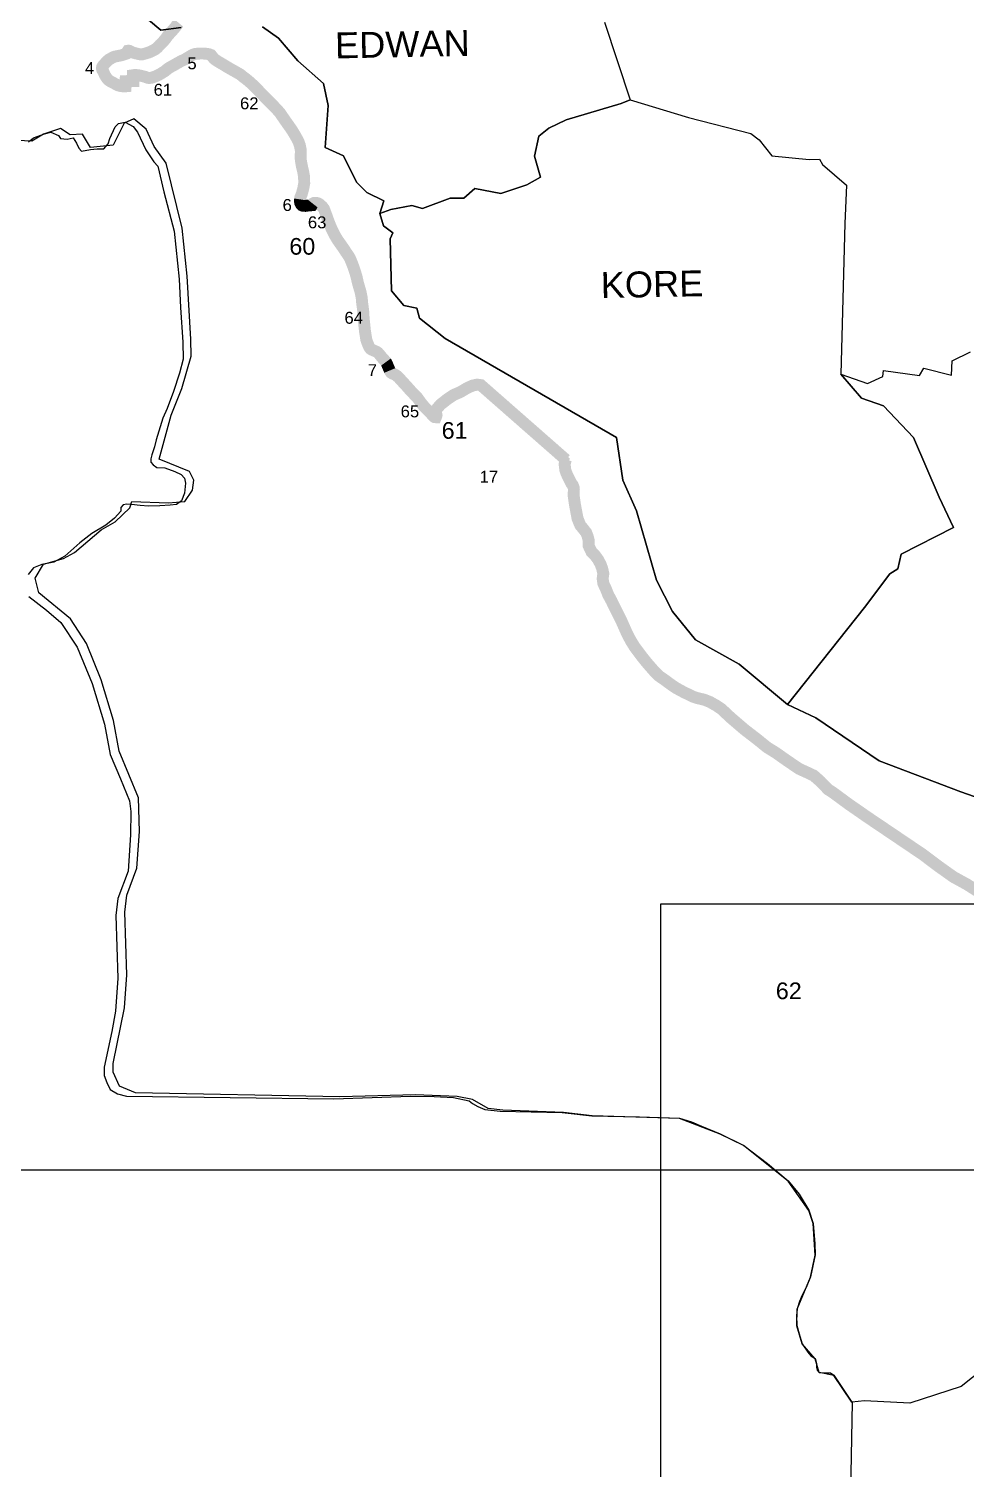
# Model space of a CAD drawing. Header units: metres. Extents: x 0 to 561379, y 0 to 4092696.
# Drawn here: x 260338 to 264272, y 2156234 to 2162280 of the extents above; entities that cross this region are included whole.
import ezdxf

# ---------------------------------------------------------------- set-up
doc = ezdxf.new("R2010")
doc.units = ezdxf.units.M
for name, color, linetype in [('ARTIFICIALLY PROTECTED', 1, 'Continuous'), ('COASTLINE', 5, 'Continuous'), ('DISTRICT BOUNDRY', 86, 'Continuous'), ('NATURALLY PROTECTED', 3, 'Continuous'), ('UNPROTECTED', 130, 'Continuous'), ('UNPROTECTED DUE TO CREEK', 150, 'Continuous'), ('VILLAGE BOUNDRY', 32, 'Continuous'), ('VILLAGE NAME', 250, 'Continuous')]:
    doc.layers.add(name, color=color, linetype=linetype)
doc.styles.get("Standard").update_dxf_attribs({"font": 'arial.ttf'})
picture_1 = doc.add_image_def('image2.ecw', size_in_pixel=(420817, 1374870))
picture_2 = doc.add_image_def('image4.ecw', size_in_pixel=(312480, 683618))

msp = doc.modelspace()

# ---------------------------------------------------------------- linework, layer by layer
at = {"layer": 'ARTIFICIALLY PROTECTED', "const_width": 50, "flags": 128}
for points in [[(260966.7091403385, 2162305.115783765), (260959.7878948322, 2162296.805093395), (260953.8480636526, 2162288.117963438), (260948.2753057525, 2162281.604311034), (260938.1089522959, 2162269.684356967), (260922.1318983678, 2162252.663056446), (260911.1292914433, 2162237.484940648), (260906.136644444, 2162231.502588783), (260900.1143906752, 2162224.269958466), (260893.9052222917, 2162218.145221312), (260887.3884329878, 2162212.080692794), (260876.8000578588, 2162200.508701255), (260871.0741650937, 2162195.961864325), (260867.298940272, 2162193.042016642), (260857.8820468611, 2162188.077787404), (260848.3622378128, 2162183.397515115), (260839.8510920893, 2162180.105567208), (260833.7889782158, 2162178.511123169), (260828.0383136343, 2162176.538883494), (260819.8136201879, 2162174.461685519), (260814.6002788242, 2162172.889480706), (260810.9146829383, 2162172.574877018), (260806.3755853777, 2162172.574877018), (260796.1966208145, 2162174.597561767), (260784.8709463496, 2162177.337597169), (260775.7161837959, 2162180.032882908), (260766.9951532279, 2162183.913085471), (260763.2690216424, 2162185.915158255), (260759.5424396603, 2162187.730909716), (260757.4462935949, 2162188.010256095), (260755.6762347129, 2162188.103281151), (260753.3936244294, 2162187.684261583), (260752.1829582017, 2162185.775485066), (260751.9496527308, 2162184.099406794), (260750.9718415774, 2162180.421255738), (260749.760724953, 2162177.674168874), (260748.5496083287, 2162176.277436981), (260745.428809857, 2162175.253347732), (260742.0485829081, 2162173.971337701), (260738.4620742878, 2162172.481309542), (260731.1021424326, 2162170.246538512), (260722.6711673149, 2162167.918742427), (260708.0337261937, 2162165.255188266), (260703.9114707438, 2162164.393825063)], [(260720.8103149762, 2162040.307701175), (260725.1861822761, 2162039.452767077), (260732.8438263249, 2162038.574317639), (260738.2103025537, 2162038.135228526), (260743.8630042852, 2162038.624521612), (260744.3743580887, 2162060.326331592), (260776.0358388292, 2162060.717245415), (260775.572056864, 2162085.116407637), (260781.6330447458, 2162086.094391172), (260789.3478891707, 2162085.850844524), (260795.7137955927, 2162085.248758154), (260803.8128283704, 2162083.67058672), (260815.1213877622, 2162081.124737733), (260825.5435665229, 2162078.568311553), (260830.0772593236, 2162076.786190141), (260835.0181107067, 2162074.698686182), (260839.5004582878, 2162073.782267335), (260844.6453393589, 2162073.629576062), (260849.6370855648, 2162074.138637375), (260855.8516587083, 2162075.309722485), (260861.7095176955, 2162077.651621494), (260871.9159564551, 2162081.387540297), (260882.5110875341, 2162086.224572009), (260890.5083306662, 2162090.755678755), (260899.2437739274, 2162096.372439437), (260907.9544453722, 2162101.667273758), (260913.7614095366, 2162106.249639208), (260916.4232538095, 2162108.868443706), (260922.2302179738, 2162113.145155401), (260929.2595586791, 2162117.880212124), (260936.5947187179, 2162121.800553778), (260947.0506772283, 2162127.471014055), (260956.9323799945, 2162133.224193405), (260964.4202245018, 2162137.348213827), (260972.9520884718, 2162142.101984045), (260979.8282943119, 2162145.665955659), (260984.5655664038, 2162147.804447112), (260989.4046281413, 2162149.840963575), (260997.6306727777, 2162154.601785256), (261006.8732626804, 2162160.01161265), (261013.574264219, 2162164.286697083), (261020.1261844625, 2162168.028582507), (261028.0148819989, 2162171.904174499), (261034.8048282348, 2162173.951109084)], [(261101.4463541328, 2162170.453075252), (261102.2915971309, 2162170.119340986), (261104.639965327, 2162167.436802121), (261111.0135284922, 2162159.305652821), (261115.3008543187, 2162154.417633614), (261124.6101029274, 2162147.208598574), (261135.1773094134, 2162140.754069966), (261155.9905895652, 2162128.409943339), (261176.7052328481, 2162115.836101778), (261192.0673621987, 2162107.177177669), (261213.4868762576, 2162095.165825807), (261224.8922709317, 2162088.627222076), (261239.7364441209, 2162076.472671293), (261253.3379729194, 2162066.306090369), (261270.1179509622, 2162052.039084301), (261287.5717224116, 2162035.257418405), (261317.4519377679, 2162004.537181843), (261335.9866612062, 2161985.005716982), (261365.5281782727, 2161955.535216453), (261380.2304765133, 2161940.166012635), (261391.7200953633, 2161927.089076382), (261412.7905520092, 2161896.277442024), (261442.6437435658, 2161854.051931602), (261459.3746283725, 2161825.88730759), (261470.3814220006, 2161804.543888209), (261474.9160155946, 2161791.695853261), (261477.5395761512, 2161779.136385834), (261479.4726786249, 2161769.199248635), (261479.4726786249, 2161759.814295152), (261478.782220542, 2161750.843208245), (261478.0922128556, 2161743.252309417), (261479.6163551601, 2161727.438863494), (261483.3447387289, 2161705.356396655), (261489.14404615, 2161680.651599587), (261492.4625687563, 2161661.822297615), (261493.1530268393, 2161648.572871753), (261493.7056635437, 2161631.596748232), (261489.6962324577, 2161610.14294635), (261483.4825601075, 2161586.680291432), (261477.5449809112, 2161573.154773713), (261476.1776547506, 2161563.928578023)], [(261503.4085276412, 2161537.313932761), (261509.1592234166, 2161538.157011827), (261518.6869144065, 2161538.847241471), (261526.1761101037, 2161539.657345969), (261527.8056452271, 2161542.643640121), (261528.5118671933, 2161544.48976711), (261529.7566718164, 2161546.063479023)], [(261646.2351995512, 2161375.870376955), (261647.7111454021, 2161373.775499692), (261657.5865426151, 2161359.815503431), (261668.7685405448, 2161342.528844372), (261680.0550305001, 2161326.171893455), (261685.5566257276, 2161316.724290445), (261691.0586713516, 2161303.610469622), (261695.8608005628, 2161291.57091191), (261702.0681673597, 2161274.931902515), (261706.7239176558, 2161260.971906253), (261713.2226910931, 2161238.91140743), (261719.1548655294, 2161212.638744911), (261725.6446310335, 2161190.359379556), (261728.748314432, 2161180.206901557), (261731.1466766576, 2161169.913123108), (261734.9678419388, 2161150.527840478), (261736.5194584397, 2161131.350847188), (261741.3603217638, 2161094.067869198), (261742.9574283276, 2161065.333704025), (261748.4378549119, 2161011.901793247), (261754.3785868849, 2160974.196269958), (261761.679967174, 2160954.356168031), (261766.9442033605, 2160943.001958183), (261771.4324060983, 2160936.81131698), (261777.6262609953, 2160932.863583108), (261785.8842837947, 2160929.364430702), (261791.988509756, 2160926.672941905), (261797.9125770525, 2160923.981181896), (261803.2087914021, 2160920.212989095), (261810.2471400405, 2160912.264635387), (261819.8518488596, 2160900.242163911), (261827.03297324, 2160892.526237238), (261833.6754232125, 2160885.348391356), (261836.717600745, 2160881.196739335)], [(261852.5398380785, 2160845.643988998), (261853.4541422315, 2160843.449689076), (261857.8527160335, 2160836.720695871), (261863.8668626624, 2160832.593692139), (261871.8559986545, 2160829.72266227), (261876.7927964677, 2160827.210443333), (261882.178639753, 2160823.441979322), (261890.7960790887, 2160815.277471182), (261906.9788311576, 2160797.467105466), (261921.8797543262, 2160781.407129583), (261943.9037007057, 2160756.512485462), (261960.1508594973, 2160740.093427438), (261968.3440251774, 2160731.350970626), (261974.717137946, 2160722.648110485), (261982.2720915559, 2160711.853678235), (261991.0687887632, 2160700.907639552), (261998.5192503475, 2160692.204779411), (262005.0720713842, 2160685.924367673), (262019.724825992, 2160671.350351798), (262037.0677998624, 2160652.57339337), (262040.7020505288, 2160650.023476232), (262043.147704404, 2160649.595777941), (262046.2040961529, 2160649.534755674), (262048.0244401082, 2160654.081060108), (262048.9099973444, 2160658.063256439), (262048.077022659, 2160661.713894293)]]:
    msp.add_lwpolyline(points, dxfattribs=at)
at = {"layer": 'COASTLINE', "const_width": 30, "flags": 128}
msp.add_lwpolyline([(260959.7878948322, 2162296.805093395), (260953.8480636526, 2162288.117963438), (260948.2753057525, 2162281.604311034), (260938.1089522959, 2162269.684356967), (260922.1318983678, 2162252.663056446), (260911.1292914433, 2162237.484940648), (260906.136644444, 2162231.502588783), (260900.1143906752, 2162224.269958466), (260893.9052222917, 2162218.145221312), (260887.3884329878, 2162212.080692794), (260876.8000578588, 2162200.508701255), (260871.0741650937, 2162195.961864325), (260867.298940272, 2162193.042016642), (260857.8820468611, 2162188.077787404), (260848.3622378128, 2162183.397515115), (260839.8510920893, 2162180.105567208), (260833.7889782158, 2162178.511123169), (260828.0383136343, 2162176.538883494), (260819.8136201879, 2162174.461685519), (260814.6002788242, 2162172.889480706), (260810.9146829383, 2162172.574877018), (260806.3755853777, 2162172.574877018), (260796.1966208145, 2162174.597561767), (260784.8709463496, 2162177.337597169), (260775.7161837959, 2162180.032882908), (260766.9951532279, 2162183.913085471), (260763.2690216424, 2162185.915158255), (260759.5424396603, 2162187.730909716), (260757.4462935949, 2162188.010256095), (260755.6762347129, 2162188.103281151), (260753.3936244294, 2162187.684261583), (260752.1829582017, 2162185.775485066), (260751.9496527308, 2162184.099406794), (260750.9718415774, 2162180.421255738), (260749.760724953, 2162177.674168874), (260748.5496083287, 2162176.277436981), (260745.428809857, 2162175.253347732), (260742.0485829081, 2162173.971337701), (260738.4620742878, 2162172.481309542), (260731.1021424326, 2162170.246538512), (260722.6711673149, 2162167.918742427), (260708.0337261937, 2162165.255188266), (260699.7892152941, 2162163.532461861), (260694.1993423209, 2162161.763358533), (260688.7031518534, 2162158.969894746), (260673.3748022525, 2162150.441693895), (260666.0094656373, 2162143.642457279), (260660.5204815164, 2162138.108958091), (260655.3958682952, 2162131.895535241), (260649.8110367555, 2162125.792425153), (260646.988313804, 2162121.424927822), (260645.6276654878, 2162119.595887067), (260644.923695505, 2162116.501108886), (260644.9709871545, 2162113.031247169), (260646.096528413, 2162107.966670202), (260650.3933125694, 2162099.878643304), (260653.9843251562, 2162092.416298052), (260658.3347065154, 2162083.378222257), (260663.2052960192, 2162075.572525049), (260666.5603007551, 2162070.896863332), (260670.9548209871, 2162065.843405979), (260675.6384958762, 2162062.532744576), (260680.2217323096, 2162059.179503192), (260690.5146472284, 2162054.069905353), (260705.8220533844, 2162045.807625981), (260712.7240472122, 2162042.303977781), (260719.5197418703, 2162040.559846608), (260725.1861822761, 2162039.452767077), (260732.8438263249, 2162038.574317639), (260738.2103025537, 2162038.135228526), (260743.8630042852, 2162038.624521612), (260744.3743580887, 2162060.326331592), (260776.0358388292, 2162060.717245415), (260775.572056864, 2162085.116407637), (260781.6330447458, 2162086.094391172), (260789.3478891707, 2162085.850844524), (260795.7137955927, 2162085.248758154), (260803.8128283704, 2162083.67058672), (260815.1213877622, 2162081.124737733), (260825.5435665229, 2162078.568311553), (260830.0772593236, 2162076.786190141), (260835.0181107067, 2162074.698686182), (260839.5004582878, 2162073.782267335), (260844.6453393589, 2162073.629576062), (260849.6370855648, 2162074.138637375), (260855.8516587083, 2162075.309722485), (260861.7095176955, 2162077.651621494), (260871.9159564551, 2162081.387540297), (260882.5110875341, 2162086.224572009), (260890.5083306662, 2162090.755678755), (260899.2437739274, 2162096.372439437), (260907.9544453722, 2162101.667273758), (260913.7614095366, 2162106.249639208), (260916.4232538095, 2162108.868443706), (260922.2302179738, 2162113.145155401), (260929.2595586791, 2162117.880212124), (260936.5947187179, 2162121.800553778), (260947.0506772283, 2162127.471014055), (260956.9323799945, 2162133.224193405), (260964.4202245018, 2162137.348213827), (260972.9520884718, 2162142.101984045), (260979.8282943119, 2162145.665955659), (260984.5655664038, 2162147.804447112), (260989.4046281413, 2162149.840963575), (260997.6306727777, 2162154.601785256), (261006.8732626804, 2162160.01161265), (261013.574264219, 2162164.286697083), (261020.1261844625, 2162168.028582507), (261028.0148819989, 2162171.904174499), (261036.4382003734, 2162174.443514444), (261048.3381305824, 2162175.913473058), (261061.7086058932, 2162176.314321551), (261073.3410004851, 2162176.047179625), (261085.3746985028, 2162174.844362937), (261095.4982642765, 2162172.801608642), (261102.2915971309, 2162170.119340986), (261104.639965327, 2162167.436802121), (261111.0135284922, 2162159.305652821), (261115.3008543187, 2162154.417633614), (261124.6101029274, 2162147.208598574), (261135.1773094134, 2162140.754069966), (261155.9905895652, 2162128.409943339), (261176.7052328481, 2162115.836101778), (261192.0673621987, 2162107.177177669), (261213.4868762576, 2162095.165825807), (261224.8922709317, 2162088.627222076), (261239.7364441209, 2162076.472671293), (261253.3379729194, 2162066.306090369), (261270.1179509622, 2162052.039084301), (261287.5717224116, 2162035.257418405), (261317.4519377679, 2162004.537181843), (261335.9866612062, 2161985.005716982), (261365.5281782727, 2161955.535216453), (261380.2304765133, 2161940.166012635), (261391.7200953633, 2161927.089076382), (261412.7905520092, 2161896.277442024), (261442.6437435658, 2161854.051931602), (261459.3746283725, 2161825.88730759), (261470.3814220006, 2161804.543888209), (261474.9160155946, 2161791.695853261), (261477.5395761512, 2161779.136385834), (261479.4726786249, 2161769.199248635), (261479.4726786249, 2161759.814295152), (261478.782220542, 2161750.843208245), (261478.0922128556, 2161743.252309417), (261479.6163551601, 2161727.438863494), (261483.3447387289, 2161705.356396655), (261489.14404615, 2161680.651599587), (261492.4625687563, 2161661.822297615), (261493.1530268393, 2161648.572871753), (261493.7056635437, 2161631.596748232), (261489.6962324577, 2161610.14294635), (261483.4825601075, 2161586.680291432), (261477.5449809112, 2161573.154773713), (261475.4673011089, 2161559.135382445), (261476.7099454997, 2161550.026520819), (261480.4383290684, 2161542.435621992), (261484.4423553944, 2161538.709195542), (261489.2755619753, 2161536.776823748), (261498.8032529652, 2161536.638777819), (261509.1592234166, 2161538.157011827), (261518.6869144065, 2161538.847241471), (261526.1761101037, 2161539.657345969), (261527.8056452271, 2161542.643640121), (261528.5118671933, 2161544.48976711), (261530.3589439045, 2161546.824885868), (261534.7052716937, 2161548.833738904), (261539.9744622435, 2161549.322459461), (261544.5378812238, 2161549.159733416), (261551.7090968776, 2161547.313335216), (261559.0429057264, 2161543.132360678), (261569.2457413127, 2161533.540745117), (261576.7227763001, 2161523.529025147), (261584.4822099946, 2161503.082768699), (261595.6353825379, 2161471.851029933), (261608.6144631493, 2161439.700973849), (261623.4464756286, 2161410.860765536), (261633.6038211521, 2161393.798668421), (261647.7111454021, 2161373.775499692), (261657.5865426151, 2161359.815503431), (261668.7685405448, 2161342.528844372), (261680.0550305001, 2161326.171893455), (261685.5566257276, 2161316.724290445), (261691.0586713516, 2161303.610469622), (261695.8608005628, 2161291.57091191), (261702.0681673597, 2161274.931902515), (261706.7239176558, 2161260.971906253), (261713.2226910931, 2161238.91140743), (261719.1548655294, 2161212.638744911), (261725.6446310335, 2161190.359379556), (261728.748314432, 2161180.206901557), (261731.1466766576, 2161169.913123108), (261734.9678419388, 2161150.527840478), (261736.5194584397, 2161131.350847188), (261741.3603217638, 2161094.067869198), (261742.9574283276, 2161065.333704025), (261748.4378549119, 2161011.901793247), (261754.3785868849, 2160974.196269958), (261761.679967174, 2160954.356168031), (261766.9442033605, 2160943.001958183), (261771.4324060983, 2160936.81131698), (261777.6262609953, 2160932.863583108), (261785.8842837947, 2160929.364430702), (261791.988509756, 2160926.672941905), (261797.9125770525, 2160923.981181896), (261803.2087914021, 2160920.212989095), (261810.2471400405, 2160912.264635387), (261819.8518488596, 2160900.242163911), (261827.03297324, 2160892.526237238), (261833.6754232125, 2160885.348391356), (261836.9272871127, 2160880.910580876), (261841.9541642583, 2160870.772205801), (261849.1352886387, 2160853.814795775), (261853.4541422315, 2160843.449689076), (261857.8527160335, 2160836.720695871), (261863.8668626624, 2160832.593692139), (261871.8559986545, 2160829.72266227), (261876.7927964677, 2160827.210443333), (261882.178639753, 2160823.441979322), (261890.7960790887, 2160815.277471182), (261906.9788311576, 2160797.467105466), (261921.8797543262, 2160781.407129583), (261943.9037007057, 2160756.512485462), (261960.1508594973, 2160740.093427438), (261968.3440251774, 2160731.350970626), (261974.717137946, 2160722.648110485), (261982.2720915559, 2160711.853678235), (261991.0687887632, 2160700.907639552), (261998.5192503475, 2160692.204779411), (262005.0720713842, 2160685.924367673), (262019.724825992, 2160671.350351798), (262037.0677998624, 2160652.57339337), (262040.7020505288, 2160650.023476232), (262043.147704404, 2160649.595777941), (262046.2040961529, 2160649.534755674), (262048.0244401082, 2160654.081060108), (262048.9099973444, 2160658.063256439), (262044.8830944649, 2160675.711768867), (262052.3460191332, 2160687.315502603), (262066.2693634653, 2160703.18729599), (262095.2765817669, 2160725.991429351), (262120.8604188928, 2160743.063132151), (262149.0779631551, 2160755.230393749), (262177.1023975845, 2160771.876938735), (262199.776539835, 2160782.200166237), (262219.1422280525, 2160786.335869183), (262234.9305249318, 2160784.271009593), (262591.4829279716, 2160471.333621774), (262591.4829279716, 2160471.333621774), (262591.4829279716, 2160471.333621774), (262591.4829279716, 2160471.333621774), (262591.4829279716, 2160471.333621774), (262591.4829279716, 2160471.333621774), (262591.4829279716, 2160471.333621774), (262586.4703758989, 2160452.244717521), (262589.4534854199, 2160427.590449614), (262594.0627384215, 2160414.437212982), (262600.8913963472, 2160398.969208242), (262605.6990016256, 2160390.206149952), (262613.8848124275, 2160372.88985283), (262620.1341634713, 2160364.962053199), (262624.3546430935, 2160354.760210762), (262625.3196241092, 2160346.988642581), (262624.3922528836, 2160320.230409814), (262629.7424239807, 2160282.990376492), (262640.7739697663, 2160224.379978112), (262652.1544913478, 2160196.229055332), (262664.6833120497, 2160180.890540803), (262677.0406753439, 2160165.140398625), (262682.6554998815, 2160151.056581645), (262687.4063942501, 2160133.113774428), (262686.8411019633, 2160110.928359007), (262699.1828712979, 2160084.48998713), (262714.5941115968, 2160068.830532726), (262727.4369159451, 2160051.366737461), (262737.9334101551, 2160031.323770396), (262743.8932853391, 2160014.867489897), (262748.9755612741, 2159993.564480817), (262746.1714038638, 2159971.802471604), (262749.0507897245, 2159951.6561735), (262758.8404529294, 2159930.975680851), (262765.2130524326, 2159915.157753522), (262769.6040480763, 2159903.792295651), (262783.2368366983, 2159878.835602937), (262800.8961461078, 2159842.601697677), (262825.4950102044, 2159793.405274662), (262849.2785219181, 2159739.720044021), (262865.2311212927, 2159709.752686631), (262881.4688601341, 2159683.805708895), (262913.5771877779, 2159641.208369458), (262931.2024789486, 2159619.286419339), (262951.3581799738, 2159596.056733877), (262965.1955467667, 2159580.465807474), (262982.8344312442, 2159563.135212383), (263002.9484738852, 2159549.364264758), (263034.9527599001, 2159525.882353925), (263054.6134366522, 2159512.64623135), (263089.3092931197, 2159493.808250655), (263110.879900762, 2159483.86493169), (263127.2306507858, 2159475.641842174), (263143.5178908382, 2159470.500728755), (263172.3618465125, 2159463.815625959), (263196.4182744622, 2159454.137114457), (263224.7124101532, 2159438.226817033), (263245.3392260869, 2159424.015680241), (263283.4887852552, 2159388.25986068), (263341.2521571683, 2159338.69106623), (263394.0648188431, 2159297.949185766), (263436.8943886312, 2159263.361429763), (263473.327184123, 2159240.863066766), (263518.4105388082, 2159209.037649143), (263570.3966961738, 2159173.671760804), (263600.0095516002, 2159160.273901621), (263632.0784188677, 2159145.218516001), (263659.1592991455, 2159121.281271949), (263692.8173524223, 2159086.719068681), (263711.4142305999, 2159074.890241199), (263776.7045416576, 2159026.779087757), (263857.0098161116, 2158971.014499112), (263976.3356242185, 2158890.46999587), (264089.9900691203, 2158813.750360673), (264153.8334027178, 2158765.512106757), (264218.9233771331, 2158719.323132279), (264275.095864269, 2158688.553912926), (264340.2921322965, 2158647.021344249)], dxfattribs=at)
at = {"layer": 'DISTRICT BOUNDRY'}
for points in [[(260335.8168097341, 2161806.073303653, 0), (260357.9171680502, 2161822.164618881, 0), (260403.520191342, 2161838.477795765, 0), (260430.3593626971, 2161845.433759821, 0), (260462.6090109198, 2161832.438806626, 0), (260471.3459968771, 2161819.095698631, 0), (260498.8865580701, 2161817.180436657, 0), (260524.0920834909, 2161821.994050164, 0), (260537.5785998795, 2161799.702105817, 0), (260547.034814237, 2161779.550108218, 0), (260558.2049394719, 2161766.36320196, 0), (260597.2384954263, 2161773.478379437, 0), (260624.0571879291, 2161776.189858521, 0), (260653.2742905912, 2161776.618233291, 0), (260671.4040705095, 2161796.927640678, 0), (260678.2114671695, 2161819.284538475, 0), (260700.8112061921, 2161868.929513801, 0), (260713.9873807319, 2161882.547097079, 0), (260741.6588071579, 2161887.403850164, 0), (260775.5262051587, 2161870.007759948, 0), (260793.8668762156, 2161845.594637591, 0), (260828.5932680965, 2161772.033228114, 0), (260862.818934659, 2161720.864132658, 0), (260879.6352924055, 2161703.002780124, 0), (260904.9615711246, 2161595.914490368, 0), (260947.3653545669, 2161430.429656751, 0), (260968.9369305198, 2161229.010341761, 0), (260974.5955755554, 2161110.277583073, 0), (260984.7595145791, 2160964.639108336, 0), (260985.3858513261, 2160892.824929207, 0), (260969.9415030102, 2160834.439489988, 0), (260945.3128802016, 2160757.730147016, 0), (260918.3086169633, 2160685.747225297, 0), (260900.6919332924, 2160645.105615328, 0), (260882.8830247421, 2160591.136944515, 0), (260871.8262829172, 2160555.148069341, 0), (260864.931038144, 2160525.844149138, 0), (260853.907336852, 2160492.108675154, 0), (260849.6004422911, 2160474.224085451, 0), (260849.4148286673, 2160460.708587033, 0), (260859.0008387699, 2160449.631954524, 0), (260875.0882450582, 2160438.513139775, 0), (260909.1699174302, 2160436.759096526, 0), (260950.383773478, 2160421.648772662, 0), (260977.8290154465, 2160408.552927341, 0), (260991.4285370463, 2160393.026245479, 0), (260996.0179335342, 2160372.940716587, 0), (260991.3647456875, 2160330.087355311, 0), (260977.9261108162, 2160298.756939711, 0), (260958.2075027671, 2160282.61137725, 0), (260930.5490787042, 2160280.128471442, 0), (260887.4705899147, 2160277.263169766, 0), (260839.5672702667, 2160276.780614764, 0), (260805.4948599081, 2160278.541064845, 0), (260769.0348288783, 2160282.651400963, 0), (260748.7731845701, 2160284.525715209, 0), (260733.3298333129, 2160282.081654699, 0), (260724.250427497, 2160270.770974808, 0), (260724.0344202547, 2160255.128525865, 0), (260696.8666413895, 2160226.015602327, 0), (260661.5848494453, 2160196.304286187, 0), (260601.9271878212, 2160161.982666824, 0), (260551.9243498704, 2160121.653804566, 0), (260488.7744019105, 2160066.472124265, 0), (260442.2660073038, 2160040.876412758, 0), (260391.9743129247, 2160031.725349817, 0), (260357.7928705143, 2160016.833018112, 0), (260334.7720953966, 2159989.320057442, 0)], [(260337.5840115283, 2159897.192805505, 0), (260412.0551305622, 2159839.587156562, 0), (260472.0588389194, 2159787.988675112, 0), (260540.2913285536, 2159684.364871053, 0), (260603.0508997797, 2159532.417028393, 0), (260655.0191294812, 2159361.511001212, 0), (260679.2182977021, 2159234.185488518, 0), (260722.4068574377, 2159131.989285587, 0), (260760.8643174777, 2159038.557885692, 0), (260765.9349397271, 2158994.578286701, 0), (260764.5872267418, 2158896.344078229, 0), (260754.381408403, 2158743.325518324, 0), (260711.4945029065, 2158629.87619259, 0), (260703.2392522718, 2158558.505801674, 0), (260711.8299077455, 2158295.073823129, 0), (260701.8841911838, 2158156.973785766, 0), (260686.1516532508, 2158070.918446682, 0), (260653.3953203415, 2157921.817339375, 0), (260653.7336861886, 2157886.280939963, 0), (260664.6706517788, 2157857.2655536, 0), (260679.6548130272, 2157827.990722051, 0), (260709.3538060166, 2157809.609492112, 0), (260747.2653502602, 2157799.597210846, 0), (261617.8422004865, 2157788.162049485, 0), (261940.2927388248, 2157798.897362946, 0), (262038.4061111893, 2157798.389510469, 0), (262120.1817854745, 2157793.344811142, 0), (262185.5244431653, 2157780.55435011, 0), (262199.2893274549, 2157768.884657282, 0), (262222.0464731022, 2157755.671626249, 0), (262252.189690333, 2157742.894534217, 0), (262316.114722188, 2157737.129259496, 0), (262576.7830455098, 2157730.46746872, 0), (262701.2011681643, 2157716.944843095, 0), (262900.89421846, 2157712.557651355, 0), (263069.0025071749, 2157707.152379599, 0), (263118.4489765904, 2157691.766317252, 0), (263160.6645776237, 2157674.260333184, 0), (263239.508185661, 2157641.144812419, 0), (263338.1629156068, 2157592.728981933, 0), (263437.2512841515, 2157517.102775072, 0), (263525.1665805633, 2157443.956032244, 0), (263570.867073098, 2157388.190076652, 0), (263611.6162812713, 2157321.125447297, 0), (263630.0821629709, 2157265.338327179, 0), (263636.9441741355, 2157180.121553183, 0), (263637.9143164034, 2157133.021201629, 0), (263618.2556362476, 2157041.032066723, 0), (263600.8323786079, 2156996.042849764, 0), (263582.7863483032, 2156964.561758405, 0), (263572.0091943067, 2156937.515662435, 0), (263562.7801134937, 2156906.164737866, 0), (263559.1799001695, 2156876.858988258, 0), (263561.0456492703, 2156836.647142954, 0), (263573.2564135408, 2156791.760028752, 0), (263584.0458167994, 2156760.562707425, 0), (263606.7900409408, 2156724.765113886, 0), (263620.2012895951, 2156709.165352415, 0), (263638.4722561856, 2156698.169827938, 0), (263643.0049354651, 2156678.060202333, 0), (263643.5964026852, 2156662.424745393, 0), (263645.8141242532, 2156648.866225558, 0), (263654.5101761151, 2156639.861663977, 0), (263672.9024434739, 2156637.938292999, 0), (263701.7377217902, 2156638.222293378, 0), (263716.0236119199, 2156628.071920134, 0), (263792.1906565195, 2156515.359996562, 0), (263793.4694158042, 2156513.680741699, 0), (263780.9757407568, 2155842.93918901, 0)]]:
    msp.add_polyline3d(points, dxfattribs=at)
at = {"layer": 'NATURALLY PROTECTED', "const_width": 50, "flags": 128}
for points in [[(261529.7566718164, 2161546.063479023), (261530.3589439045, 2161546.824885868), (261534.7052716937, 2161548.833738904), (261539.9744622435, 2161549.322459461), (261544.5378812238, 2161549.159733416), (261551.7090968776, 2161547.313335216), (261559.0429057264, 2161543.132360678), (261569.2457413127, 2161533.540745117), (261576.7227763001, 2161523.529025147), (261584.4822099946, 2161503.082768699), (261595.6353825379, 2161471.851029933), (261608.6144631493, 2161439.700973849), (261623.4464756286, 2161410.860765536), (261633.6038211521, 2161393.798668421), (261646.2351995512, 2161375.870376955)], [(262048.077022659, 2160661.713894293), (262044.8830944649, 2160675.711768867), (262052.3460191332, 2160687.315502603), (262066.2693634653, 2160703.18729599), (262095.2765817669, 2160725.991429351), (262120.8604188928, 2160743.063132151), (262149.0779631551, 2160755.230393749), (262177.1023975845, 2160771.876938735), (262199.776539835, 2160782.200166237), (262219.1422280525, 2160786.335869183), (262227.5004350063, 2160785.242747872)], [(262591.4829279716, 2160471.333621774), (262586.4703758989, 2160452.244717521), (262589.4534854199, 2160427.590449614), (262594.0627384215, 2160414.437212982), (262600.8913963472, 2160398.969208242), (262605.6990016256, 2160390.206149952), (262613.8848124275, 2160372.88985283), (262620.1341634713, 2160364.962053199), (262624.3546430935, 2160354.760210762), (262625.3196241092, 2160346.988642581), (262624.3922528836, 2160320.230409814), (262629.7424239807, 2160282.990376492), (262640.7739697663, 2160224.379978112), (262652.1544913478, 2160196.229055332), (262664.6833120497, 2160180.890540803), (262677.0406753439, 2160165.140398625), (262682.6554998815, 2160151.056581645), (262687.4063942501, 2160133.113774428), (262686.8411019633, 2160110.928359007), (262699.1828712979, 2160084.48998713), (262714.5941115968, 2160068.830532726), (262727.4369159451, 2160051.366737461), (262737.9334101551, 2160031.323770396), (262743.8932853391, 2160014.867489897), (262748.9755612741, 2159993.564480817), (262746.1714038638, 2159971.802471604), (262749.0507897245, 2159951.6561735), (262758.8404529294, 2159930.975680851), (262765.2130524326, 2159915.157753522), (262769.6040480763, 2159903.792295651), (262783.2368366983, 2159878.835602937), (262800.8961461078, 2159842.601697677), (262825.4950102044, 2159793.405274662), (262849.2785219181, 2159739.720044021), (262865.2311212927, 2159709.752686631), (262881.4688601341, 2159683.805708895), (262913.5771877779, 2159641.208369458), (262931.2024789486, 2159619.286419339), (262951.3581799738, 2159596.056733877), (262965.1955467667, 2159580.465807474), (262982.8344312442, 2159563.135212383), (263002.9484738852, 2159549.364264758), (263034.9527599001, 2159525.882353925), (263054.6134366522, 2159512.64623135), (263089.3092931197, 2159493.808250655), (263110.879900762, 2159483.86493169), (263127.2306507858, 2159475.641842174), (263143.5178908382, 2159470.500728755), (263172.3618465125, 2159463.815625959), (263196.4182744622, 2159454.137114457), (263224.7124101532, 2159438.226817033), (263245.3392260869, 2159424.015680241), (263283.4887852552, 2159388.25986068), (263341.2521571683, 2159338.69106623), (263394.0648188431, 2159297.949185766), (263436.8943886312, 2159263.361429763), (263473.327184123, 2159240.863066766), (263518.4105388082, 2159209.037649143), (263570.3966961738, 2159173.671760804), (263600.0095516002, 2159160.273901621), (263632.0784188677, 2159145.218516001), (263659.1592991455, 2159121.281271949), (263692.8173524223, 2159086.719068681), (263711.4142305999, 2159074.890241199), (263776.7045416576, 2159026.779087757), (263857.0098161116, 2158971.014499112), (263976.3356242185, 2158890.46999587), (264089.9900691203, 2158813.750360673), (264153.8334027178, 2158765.512106757), (264218.9233771331, 2158719.323132279), (264275.095864269, 2158688.553912926), (264340.2921322965, 2158647.021344249)]]:
    msp.add_lwpolyline(points, dxfattribs=at)
msp.add_lwpolyline([(262591.4829279716, 2160471.333621774), (262591.4829279716, 2160471.333621774), (262591.4829279716, 2160471.333621774), (262591.4829279716, 2160471.333621774), (262591.4829279716, 2160471.333621774), (262591.4829279716, 2160471.333621774)], close=True, dxfattribs=at)
at = {"layer": 'UNPROTECTED', "const_width": 50, "flags": 128}
for points in [[(261034.8048282348, 2162173.951109084), (261036.4382003734, 2162174.443514444), (261048.3381305824, 2162175.913473058), (261061.7086058932, 2162176.314321551), (261073.3410004851, 2162176.047179625), (261085.3746985028, 2162174.844362937), (261095.4982642765, 2162172.801608642), (261101.4463541329, 2162170.453075252)], [(260703.9114707438, 2162164.393825063), (260699.7892152941, 2162163.532461861), (260694.1993423209, 2162161.763358533), (260688.7031518534, 2162158.969894746), (260673.3748022525, 2162150.441693895), (260666.0094656373, 2162143.642457279), (260660.5204815164, 2162138.108958091), (260655.3958682952, 2162131.895535241), (260649.8110367555, 2162125.792425153), (260646.988313804, 2162121.424927822), (260645.6276654878, 2162119.595887067), (260644.923695505, 2162116.501108886), (260644.9709871545, 2162113.031247169), (260646.096528413, 2162107.966670202), (260650.3933125694, 2162099.878643304), (260653.9843251562, 2162092.416298052), (260658.3347065154, 2162083.378222257), (260663.2052960192, 2162075.572525049), (260666.5603007551, 2162070.896863332), (260670.9548209871, 2162065.843405979), (260675.6384958762, 2162062.532744576), (260680.2217323096, 2162059.179503192), (260690.5146472284, 2162054.069905353), (260705.8220533844, 2162045.807625981), (260712.7240472122, 2162042.303977781), (260719.5197418703, 2162040.559846608), (260720.8103149762, 2162040.307701175)], [(261476.1776547506, 2161563.928578023), (261475.4673011089, 2161559.135382445), (261476.7099454997, 2161550.026520819), (261480.4383290684, 2161542.435621992), (261484.4423553944, 2161538.709195542), (261489.2755619753, 2161536.776823748), (261498.8032529652, 2161536.638777819), (261503.4085276412, 2161537.313932761)], [(261836.717600745, 2160881.196739335), (261836.9272871127, 2160880.910580876), (261841.9541642583, 2160870.772205801), (261849.1352886387, 2160853.814795775), (261852.5398380785, 2160845.643988998)]]:
    msp.add_lwpolyline(points, dxfattribs=at)
at = {"layer": 'UNPROTECTED DUE TO CREEK', "const_width": 50, "flags": 128}
msp.add_lwpolyline([(262227.0363764921, 2160785.303439388), (262234.9305249318, 2160784.271009593), (262591.4829279716, 2160471.333621774)], dxfattribs=at)
at = {"layer": 'VILLAGE BOUNDRY'}
for points in [[(260840.5244228, 2162318.110634365, 0), (260891.5962923311, 2162274.331932019, 0), (260976.6464469643, 2162285.432018195, 0)], [(260976.6464469643, 2162285.432018195, 0), (260891.5962923311, 2162274.331932019, 0), (260840.5244228, 2162318.110634365, 0)], [(260840.5244228, 2162318.110634365, 0), (260891.5962923311, 2162274.331932019, 0), (260976.6464469643, 2162285.432018195, 0)], [(260976.6464469643, 2162285.432018195, 0), (260891.5962923311, 2162274.331932019, 0), (260840.5244228, 2162318.110634365, 0)], [(262753.3348896403, 2162308.439266176, 0), (262861.5769718627, 2161982.001157624, 0), (262823.638810013, 2161966.632320125, 0), (262592.5790693208, 2161897.791764642, 0), (262520.280158589, 2161863.452795559, 0), (262478.5082835058, 2161828.91018422, 0), (262459.5210596677, 2161745.179735838, 0), (262484.9428638772, 2161657.785976808, 0), (262427.4710260384, 2161625.187368571, 0), (262319.2749211899, 2161588.758561315, 0), (262209.2450247419, 2161610.249521159, 0), (262163.4350256698, 2161568.981357827, 0), (262106.1410138429, 2161568.416704922, 0), (261990.4508729721, 2161526.237051622, 0), (261945.1830768243, 2161537.901940496, 0), (261857.158508706, 2161522.148775761, 0), (261811.0346161129, 2161504.589901773, 0), (261827.7997275617, 2161557.77261929, 0), (261756.7347116016, 2161592.263033163, 0), (261713.3739352602, 2161636.851240823, 0), (261658.3527462812, 2161747.354681641, 0), (261581.4793610658, 2161781.675681004, 0), (261594.7689538578, 2161958.457681478, 0), (261574.9098020531, 2162050.586882296, 0), (261466.2545956576, 2162146.101886644, 0), (261385.8148345972, 2162241.082652298, 0), (261318.3470598867, 2162288.864572265, 0)], [(262753.3348896403, 2162308.439266176, 0), (262861.5769718627, 2161982.001157624, 0), (262823.638810013, 2161966.632320125, 0), (262592.5790693208, 2161897.791764642, 0), (262520.280158589, 2161863.452795559, 0), (262478.5082835058, 2161828.91018422, 0), (262459.5210596677, 2161745.179735838, 0), (262484.9428638772, 2161657.785976808, 0), (262427.4710260384, 2161625.187368571, 0), (262319.2749211899, 2161588.758561315, 0), (262209.2450247419, 2161610.249521159, 0), (262163.4350256698, 2161568.981357827, 0), (262106.1410138429, 2161568.416704922, 0), (261990.4508729721, 2161526.237051622, 0), (261945.1830768243, 2161537.901940496, 0), (261857.158508706, 2161522.148775761, 0), (261811.0346161129, 2161504.589901773, 0), (261827.7997275617, 2161557.77261929, 0), (261756.7347116016, 2161592.263033163, 0), (261713.3739352602, 2161636.851240823, 0), (261658.3527462812, 2161747.354681641, 0), (261581.4793610658, 2161781.675681004, 0), (261594.7689538578, 2161958.457681478, 0), (261574.9098020531, 2162050.586882296, 0), (261466.2545956576, 2162146.101886644, 0), (261385.8148345972, 2162241.082652298, 0), (261318.3470598867, 2162288.864572265, 0)], [(261318.3470598867, 2162288.864572265, 0), (261385.8148345972, 2162241.082652298, 0), (261466.2545956576, 2162146.101886644, 0), (261574.9098020531, 2162050.586882296, 0), (261594.7689538578, 2161958.457681478, 0), (261581.4793610658, 2161781.675681004, 0), (261658.3527462812, 2161747.354681641, 0), (261713.3739352602, 2161636.851240823, 0), (261756.7347116016, 2161592.263033163, 0), (261827.7997275617, 2161557.77261929, 0), (261811.0346161129, 2161504.589901773, 0), (261825.7153198348, 2161452.774682616, 0), (261865.8194430292, 2161423.051753148, 0), (261853.7594517557, 2161397.808549902, 0), (261860.5286845715, 2161179.763203359, 0), (261911.7380336013, 2161119.031451917, 0), (261966.0139653935, 2161107.310655337, 0), (261977.1313162762, 2161065.478251115, 0), (262085.4118301446, 2160980.221609859, 0), (262804.370274047, 2160564.25063472, 0), (262831.0449669854, 2160385.586325055, 0), (262888.479613819, 2160257.146617283, 0), (262972.2012575506, 2159965.054888985, 0), (263039.5746584531, 2159833.500898968, 0), (263135.5017443317, 2159715.492551338, 0), (263319.4280346494, 2159613.426203139, 0), (263521.8648342846, 2159443.496073591, 0), (263641.3944523586, 2159387.294709922, 0), (263905.949946552, 2159207.645163936, 0), (264249.2069055783, 2159076.712793035, 0), (264389.7638317156, 2159028.431762049, 0)], [(261318.3470598867, 2162288.864572265, 0), (261385.8148345972, 2162241.082652298, 0), (261466.2545956576, 2162146.101886644, 0), (261574.9098020531, 2162050.586882296, 0), (261594.7689538578, 2161958.457681478, 0), (261581.4793610658, 2161781.675681004, 0), (261658.3527462812, 2161747.354681641, 0), (261713.3739352602, 2161636.851240823, 0), (261756.7347116016, 2161592.263033163, 0), (261827.7997275617, 2161557.77261929, 0), (261811.0346161129, 2161504.589901773, 0), (261825.7153198348, 2161452.774682616, 0), (261865.8194430292, 2161423.051753148, 0), (261853.7594517557, 2161397.808549902, 0), (261860.5286845715, 2161179.763203359, 0), (261911.7380336013, 2161119.031451917, 0), (261966.0139653935, 2161107.310655337, 0), (261977.1313162762, 2161065.478251115, 0), (262085.4118301446, 2160980.221609859, 0), (262804.370274047, 2160564.25063472, 0), (262831.0449669854, 2160385.586325055, 0), (262888.479613819, 2160257.146617283, 0), (262972.2012575506, 2159965.054888985, 0), (263039.5746584531, 2159833.500898968, 0), (263135.5017443317, 2159715.492551338, 0), (263319.4280346494, 2159613.426203139, 0), (263521.8648342846, 2159443.496073591, 0), (263641.3944523586, 2159387.294709922, 0), (263905.949946552, 2159207.645163936, 0), (264249.2069055783, 2159076.712793035, 0), (264389.7638317156, 2159028.431762049, 0)], [(264434.009101425, 2156726.983268632, 0), (264250.2069631984, 2156580.339394601, 0), (264034.6346487184, 2156511.475228592, 0), (263845.6662320589, 2156520.319243165, 0), (263791.9180980816, 2156514.429216097, 0), (263715.7110081924, 2156627.119650643, 0), (263654.1779542723, 2156638.908002537, 0), (263638.1164298083, 2156697.21886845, 0), (263583.6552181138, 2156759.613467549, 0), (263560.623685454, 2156835.701404891, 0), (263562.3353315485, 2156905.223075649, 0), (263617.7799225728, 2157040.100067541, 0), (263637.4129742307, 2157132.095042349, 0), (263629.5345011355, 2157264.41939856, 0), (263611.0451715752, 2157320.209052935, 0), (263524.5322522488, 2157443.043781754, 0), (263337.431220093, 2157591.818925178, 0), (263238.7351983014, 2157640.234216968, 0), (263068.163970295, 2157706.239929066, 0), (262702.2103018122, 2157716.749153508, 0), (262581.4389847472, 2157731.648305851, 0), (262327.620887653, 2157740.893871585, 0), (262265.2144945532, 2157747.233112628, 0), (262200.0308580332, 2157785.458775146, 0), (262136.124393523, 2157798.793759781, 0), (261959.9753696629, 2157805.759433394, 0), (261643.4336254881, 2157797.255155871, 0), (260784.877381409, 2157813.424442318, 0), (260717.9672332089, 2157842.190209072, 0), (260692.3112579044, 2157900.61604976, 0), (260691.9770866318, 2157936.150291153, 0), (260739.9667539878, 2158171.012030805, 0), (260749.8038678985, 2158309.042889836, 0), (260741.2927299517, 2158572.499899913, 0), (260749.4504851105, 2158643.823723926, 0), (260791.8098531075, 2158757.078415792, 0), (260801.8537156542, 2158910.063487365, 0), (260798.1398377412, 2159052.306757847, 0), (260717.4340646653, 2159248.327086765, 0), (260693.4958131657, 2159375.774830323, 0), (260642.1068696363, 2159546.93207288, 0), (260580.0485596408, 2159699.17542091, 0), (260512.5492286127, 2159803.139804184, 0), (260379.4406726012, 2159913.044787567, 0), (260364.2308123257, 2159973.678171607, 0), (260399.4604098855, 2160032.571630268, 0), (260483.0708501855, 2160056.174610916, 0), (260529.0651544165, 2160081.553562395, 0), (260640.8738521916, 2160176.571347328, 0), (260699.7974863603, 2160210.620799856, 0), (260761.4507055067, 2160269.153763797, 0), (260770.6205594403, 2160296.064278306, 0), (260922.7306296692, 2160290.4750347, 0), (260992.486508242, 2160295.452613857, 0), (261025.1537686908, 2160342.751698632, 0), (261029.7216692947, 2160385.580611289, 0), (261011.7778346726, 2160421.292215717, 0), (260885.126318042, 2160474.125289617, 0), (260935.6328120452, 2160658.264159706, 0), (260979.5791904163, 2160770.653875086, 0), (261019.0143788005, 2160905.531996966, 0), (261018.3649274101, 2160977.350586866, 0), (261002.656485114, 2161241.813696515, 0), (260981.3136826714, 2161443.356510707, 0), (260914.4588589421, 2161716.311332038, 0), (260864.1225723392, 2161785.621681461, 0), (260829.8598736541, 2161859.372208774, 0), (260778.3628003622, 2161901.458369965, 0), (260738.0770092218, 2161883.193598811, 0), (260691.1993102506, 2161791.115261346, 0), (260597.3580809235, 2161781.323946844, 0), (260563.6622550274, 2161837.12316331, 0), (260511.5678647902, 2161834.471454645, 0), (260471.0735484004, 2161861.000977396, 0), (260399.4919733112, 2161838.054331679, 0), (260351.0431290681, 2161808.465364314, 0), (260258.9825492186, 2161812.264223414, 0)], [(264434.009101425, 2156726.983268632, 0), (264250.2069631984, 2156580.339394601, 0), (264034.6346487184, 2156511.475228592, 0), (263845.6662320589, 2156520.319243165, 0), (263791.9180980816, 2156514.429216097, 0), (263715.7110081924, 2156627.119650643, 0), (263654.1779542723, 2156638.908002537, 0), (263638.1164298083, 2156697.21886845, 0), (263583.6552181138, 2156759.613467549, 0), (263560.623685454, 2156835.701404891, 0), (263562.3353315485, 2156905.223075649, 0), (263617.7799225728, 2157040.100067541, 0), (263637.4129742307, 2157132.095042349, 0), (263629.5345011355, 2157264.41939856, 0), (263611.0451715752, 2157320.209052935, 0), (263524.5322522488, 2157443.043781754, 0), (263337.431220093, 2157591.818925178, 0), (263238.7351983014, 2157640.234216968, 0), (263068.163970295, 2157706.239929066, 0), (262702.2103018122, 2157716.749153508, 0), (262581.4389847472, 2157731.648305851, 0), (262327.620887653, 2157740.893871585, 0), (262265.2144945532, 2157747.233112628, 0), (262200.0308580332, 2157785.458775146, 0), (262136.124393523, 2157798.793759781, 0), (261959.9753696629, 2157805.759433394, 0), (261643.4336254881, 2157797.255155871, 0), (260784.877381409, 2157813.424442318, 0), (260717.9672332089, 2157842.190209072, 0), (260692.3112579044, 2157900.61604976, 0), (260691.9770866318, 2157936.150291153, 0), (260739.9667539878, 2158171.012030805, 0), (260749.8038678985, 2158309.042889836, 0), (260741.2927299517, 2158572.499899913, 0), (260749.4504851105, 2158643.823723926, 0), (260791.8098531075, 2158757.078415792, 0), (260801.8537156542, 2158910.063487365, 0), (260798.1398377412, 2159052.306757847, 0), (260717.4340646653, 2159248.327086765, 0), (260693.4958131657, 2159375.774830323, 0), (260642.1068696363, 2159546.93207288, 0), (260580.0485596408, 2159699.17542091, 0), (260512.5492286127, 2159803.139804184, 0), (260379.4406726012, 2159913.044787567, 0), (260364.2308123257, 2159973.678171607, 0), (260399.4604098855, 2160032.571630268, 0), (260483.0708501855, 2160056.174610916, 0), (260529.0651544165, 2160081.553562395, 0), (260640.8738521916, 2160176.571347328, 0), (260699.7974863603, 2160210.620799856, 0), (260761.4507055067, 2160269.153763797, 0), (260770.6205594403, 2160296.064278306, 0), (260922.7306296692, 2160290.4750347, 0), (260992.486508242, 2160295.452613857, 0), (261025.1537686908, 2160342.751698632, 0), (261029.7216692947, 2160385.580611289, 0), (261011.7778346726, 2160421.292215717, 0), (260885.126318042, 2160474.125289617, 0), (260935.6328120452, 2160658.264159706, 0), (260979.5791904163, 2160770.653875086, 0), (261019.0143788005, 2160905.531996966, 0), (261018.3649274101, 2160977.350586866, 0), (261002.656485114, 2161241.813696515, 0), (260981.3136826714, 2161443.356510707, 0), (260914.4588589421, 2161716.311332038, 0), (260864.1225723392, 2161785.621681461, 0), (260829.8598736541, 2161859.372208774, 0), (260778.3628003622, 2161901.458369965, 0), (260738.0770092218, 2161883.193598811, 0), (260691.1993102506, 2161791.115261346, 0), (260597.3580809235, 2161781.323946844, 0), (260563.6622550274, 2161837.12316331, 0), (260511.5678647902, 2161834.471454645, 0), (260471.0735484004, 2161861.000977396, 0), (260399.4919733112, 2161838.054331679, 0), (260351.0431290681, 2161808.465364314, 0), (260258.9825492186, 2161812.264223414, 0)], [(264389.7638317156, 2159028.431762049, 0), (264249.2069055783, 2159076.712793035, 0), (263905.949946552, 2159207.645163936, 0), (263641.3944523586, 2159387.294709922, 0), (263521.8648342846, 2159443.496073591, 0), (263845.2724349262, 2159850.204543303, 0), (263950.6751699936, 2159992.157481879, 0), (263984.8976644887, 2160012.816126388, 0), (263998.5075602344, 2160074.608092004, 0), (264218.0044031516, 2160187.032004938, 0), (264159.0168397625, 2160314.019607056, 0), (264051.2840709888, 2160565.070674676, 0), (263925.2916550266, 2160696.673818071, 0), (263831.961405778, 2160729.740911051, 0), (263745.5540033772, 2160829.991505883, 0), (263857.929998036, 2160790.601484817, 0), (263921.4940785122, 2160821.011045345, 0), (263924.7509691183, 2160844.993205388, 0), (264075.2180421968, 2160824.284549169, 0), (264093.5515650824, 2160855.19995121, 0), (264210.7887116757, 2160826.689721838, 0), (264213.5192615416, 2160886.67509183, 0), (264290.1089558013, 2160924.146965925, 0)], [(264389.7638317156, 2159028.431762049, 0), (264249.2069055783, 2159076.712793035, 0), (263905.949946552, 2159207.645163936, 0), (263641.3944523586, 2159387.294709922, 0), (263521.8648342846, 2159443.496073591, 0), (263845.2724349262, 2159850.204543303, 0), (263950.6751699936, 2159992.157481879, 0), (263984.8976644887, 2160012.816126388, 0), (263998.5075602344, 2160074.608092004, 0), (264218.0044031516, 2160187.032004938, 0), (264159.0168397625, 2160314.019607056, 0), (264051.2840709888, 2160565.070674676, 0), (263925.2916550266, 2160696.673818071, 0), (263831.961405778, 2160729.740911051, 0), (263745.5540033772, 2160829.991505883, 0), (263857.929998036, 2160790.601484817, 0), (263921.4940785122, 2160821.011045345, 0), (263924.7509691183, 2160844.993205388, 0), (264075.2180421968, 2160824.284549169, 0), (264093.5515650824, 2160855.19995121, 0), (264210.7887116757, 2160826.689721838, 0), (264213.5192615416, 2160886.67509183, 0), (264290.1089558013, 2160924.146965925, 0)]]:
    msp.add_polyline3d(points, dxfattribs=at)
msp.add_polyline3d([(264218.0044031516, 2160187.032004938, 0), (263998.5075602344, 2160074.608092004, 0), (263984.8976644887, 2160012.816126388, 0), (263950.6751699936, 2159992.157481879, 0), (263845.2724349262, 2159850.204543303, 0), (263521.8648342846, 2159443.496073591, 0), (263319.4280346494, 2159613.426203139, 0), (263135.5017443317, 2159715.492551338, 0), (263039.5746584531, 2159833.500898968, 0), (262972.2012575506, 2159965.054888985, 0), (262888.479613819, 2160257.146617283, 0), (262831.0449669854, 2160385.586325055, 0), (262804.370274047, 2160564.25063472, 0), (262085.4118301446, 2160980.221609859, 0), (261977.1313162762, 2161065.478251115, 0), (261966.0139653935, 2161107.310655337, 0), (261911.7380336013, 2161119.031451917, 0), (261860.5286845715, 2161179.763203359, 0), (261853.7594517557, 2161397.808549902, 0), (261865.8194430292, 2161423.051753148, 0), (261825.7153198348, 2161452.774682616, 0), (261811.0346161129, 2161504.589901773, 0), (261857.158508706, 2161522.148775761, 0), (261945.1830768243, 2161537.901940496, 0), (261990.4508729721, 2161526.237051622, 0), (262106.1410138429, 2161568.416704922, 0), (262163.4350256698, 2161568.981357827, 0), (262209.2450247419, 2161610.249521159, 0), (262319.2749211899, 2161588.758561315, 0), (262427.4710260384, 2161625.187368571, 0), (262484.9428638772, 2161657.785976808, 0), (262459.5210596677, 2161745.179735838, 0), (262478.5082835058, 2161828.91018422, 0), (262520.280158589, 2161863.452795559, 0), (262592.5790693208, 2161897.791764642, 0), (262823.638810013, 2161966.632320125, 0), (262861.5769718627, 2161982.001157624, 0), (263106.5459612139, 2161907.387158094, 0), (263367.7555714237, 2161840.863732353, 0), (263403.2898641425, 2161813.60866112, 0), (263455.9099161624, 2161747.257736657, 0), (263613.3204253946, 2161731.135943612, 0), (263655.5481396153, 2161733.190508545, 0), (263668.7209497209, 2161711.028770609, 0), (263769.7830536667, 2161623.832466994, 0), (263762.4405327457, 2161463.259700884, 0), (263745.5540033772, 2160829.991505883, 0), (263831.961405778, 2160729.740911051, 0), (263925.2916550266, 2160696.673818071, 0), (264051.2840709888, 2160565.070674676, 0), (264159.0168397625, 2160314.019607056, 0)], close=True, dxfattribs=at)
msp.add_polyline3d([(264218.0044031516, 2160187.032004938, 0), (263998.5075602344, 2160074.608092004, 0), (263984.8976644887, 2160012.816126388, 0), (263950.6751699936, 2159992.157481879, 0), (263845.2724349262, 2159850.204543303, 0), (263521.8648342846, 2159443.496073591, 0), (263319.4280346494, 2159613.426203139, 0), (263135.5017443317, 2159715.492551338, 0), (263039.5746584531, 2159833.500898968, 0), (262972.2012575506, 2159965.054888985, 0), (262888.479613819, 2160257.146617283, 0), (262831.0449669854, 2160385.586325055, 0), (262804.370274047, 2160564.25063472, 0), (262085.4118301446, 2160980.221609859, 0), (261977.1313162762, 2161065.478251115, 0), (261966.0139653935, 2161107.310655337, 0), (261911.7380336013, 2161119.031451917, 0), (261860.5286845715, 2161179.763203359, 0), (261853.7594517557, 2161397.808549902, 0), (261865.8194430292, 2161423.051753148, 0), (261825.7153198348, 2161452.774682616, 0), (261811.0346161129, 2161504.589901773, 0), (261857.158508706, 2161522.148775761, 0), (261945.1830768243, 2161537.901940496, 0), (261990.4508729721, 2161526.237051622, 0), (262106.1410138429, 2161568.416704922, 0), (262163.4350256698, 2161568.981357827, 0), (262209.2450247419, 2161610.249521159, 0), (262319.2749211899, 2161588.758561315, 0), (262427.4710260384, 2161625.187368571, 0), (262484.9428638772, 2161657.785976808, 0), (262459.5210596677, 2161745.179735838, 0), (262478.5082835058, 2161828.91018422, 0), (262520.280158589, 2161863.452795559, 0), (262592.5790693208, 2161897.791764642, 0), (262823.638810013, 2161966.632320125, 0), (262861.5769718627, 2161982.001157624, 0), (263106.5459612139, 2161907.387158094, 0), (263367.7555714237, 2161840.863732353, 0), (263403.2898641425, 2161813.60866112, 0), (263455.9099161624, 2161747.257736657, 0), (263613.3204253946, 2161731.135943612, 0), (263655.5481396153, 2161733.190508545, 0), (263668.7209497209, 2161711.028770609, 0), (263769.7830536667, 2161623.832466994, 0), (263762.4405327457, 2161463.259700884, 0), (263745.5540033772, 2160829.991505883, 0), (263831.961405778, 2160729.740911051, 0), (263925.2916550266, 2160696.673818071, 0), (264051.2840709888, 2160565.070674676, 0), (264159.0168397625, 2160314.019607056, 0)], close=True, dxfattribs=at)

# ---------------------------------------------------------------- texts
at = {"layer": 'ARTIFICIALLY PROTECTED', "char_height": 50, "attachment_point": 1}
for s, insert in [('61', (260861.5920215856, 2162049.112154942)), ('62', (261224.2435019386, 2161992.090649804)), ('63', (261509.0616477136, 2161492.52987705)), ('64', (261662.544509619, 2161092.036817162)), ('65', (261898.3837375428, 2160699.027888449))]:
    msp.add_mtext_dynamic_manual_height_columns(s, width=84.3741295307409, gutter_width=1, heights=[0], dxfattribs=dict(at, insert=insert))
at = {"layer": 'NATURALLY PROTECTED', "char_height": 70, "attachment_point": 1}
for s, insert in [('60', (261431.1246364805, 2161401.795985533)), ('61', (262070.4596021226, 2160629.150998121)), ('62', (263472.8505913931, 2158276.757456485))]:
    msp.add_mtext_dynamic_manual_height_columns(s, width=95.17246124148369, gutter_width=1, heights=[0], dxfattribs=dict(at, insert=insert))
at = {"layer": 'UNPROTECTED', "char_height": 50, "attachment_point": 1}
for s, insert in [('5', (261003.4253341536, 2162160.147857883)), ('4', (260573.4565531676, 2162140.121664042)), ('6', (261402.8031330099, 2161565.350222754)), ('7', (261760.0897200526, 2160872.083656275))]:
    msp.add_mtext_dynamic_manual_height_columns(s, width=70.18295091297477, gutter_width=1, heights=[0], dxfattribs=dict(at, insert=insert))
at = {"layer": 'UNPROTECTED DUE TO CREEK', "insert": (262229.7357608994, 2160424.60135851), "char_height": 50, "attachment_point": 1}
msp.add_mtext_dynamic_manual_height_columns('17', width=70.18295091297477, gutter_width=1, heights=[0], dxfattribs=at)
at = {"layer": 'VILLAGE NAME', "char_height": 108.7483136041808, "attachment_point": 1, "rotation": 1.1028329887230697}
for s, insert in [('{\\fArial|b0|i0|c0|p34;EDWAN}', (261621.7356956073, 2162264.293187446)), ('{\\fArial|b0|i0|c0|p34;EDWAN}', (261621.7356956073, 2162264.293187446)), ('{\\fArial|b0|i0|c0|p34;KORE}', (262736.8727579467, 2161258.161337033)), ('{\\fArial|b0|i0|c0|p34;KORE}', (262736.8727579467, 2161258.161337033))]:
    msp.add_mtext_dynamic_manual_height_columns(s, width=726.9294945531301, gutter_width=543.7415680209039, heights=[0], dxfattribs=dict(at, insert=insert))

# ---------------------------------------------------------------- pictures from other files: only their frames are drawn
image = msp.add_image(picture_1, insert=(253930.92928, 2157489.39263), size_in_units=(12624.510000000013, 41246.10000000009))
image.dxf.flags = 7
image = msp.add_image(picture_2, insert=(262989.82978, 2138098.87735), size_in_units=(9374.400000000025, 20508.540000000034))
image.dxf.flags = 7

doc.saveas('drawing.dxf')
